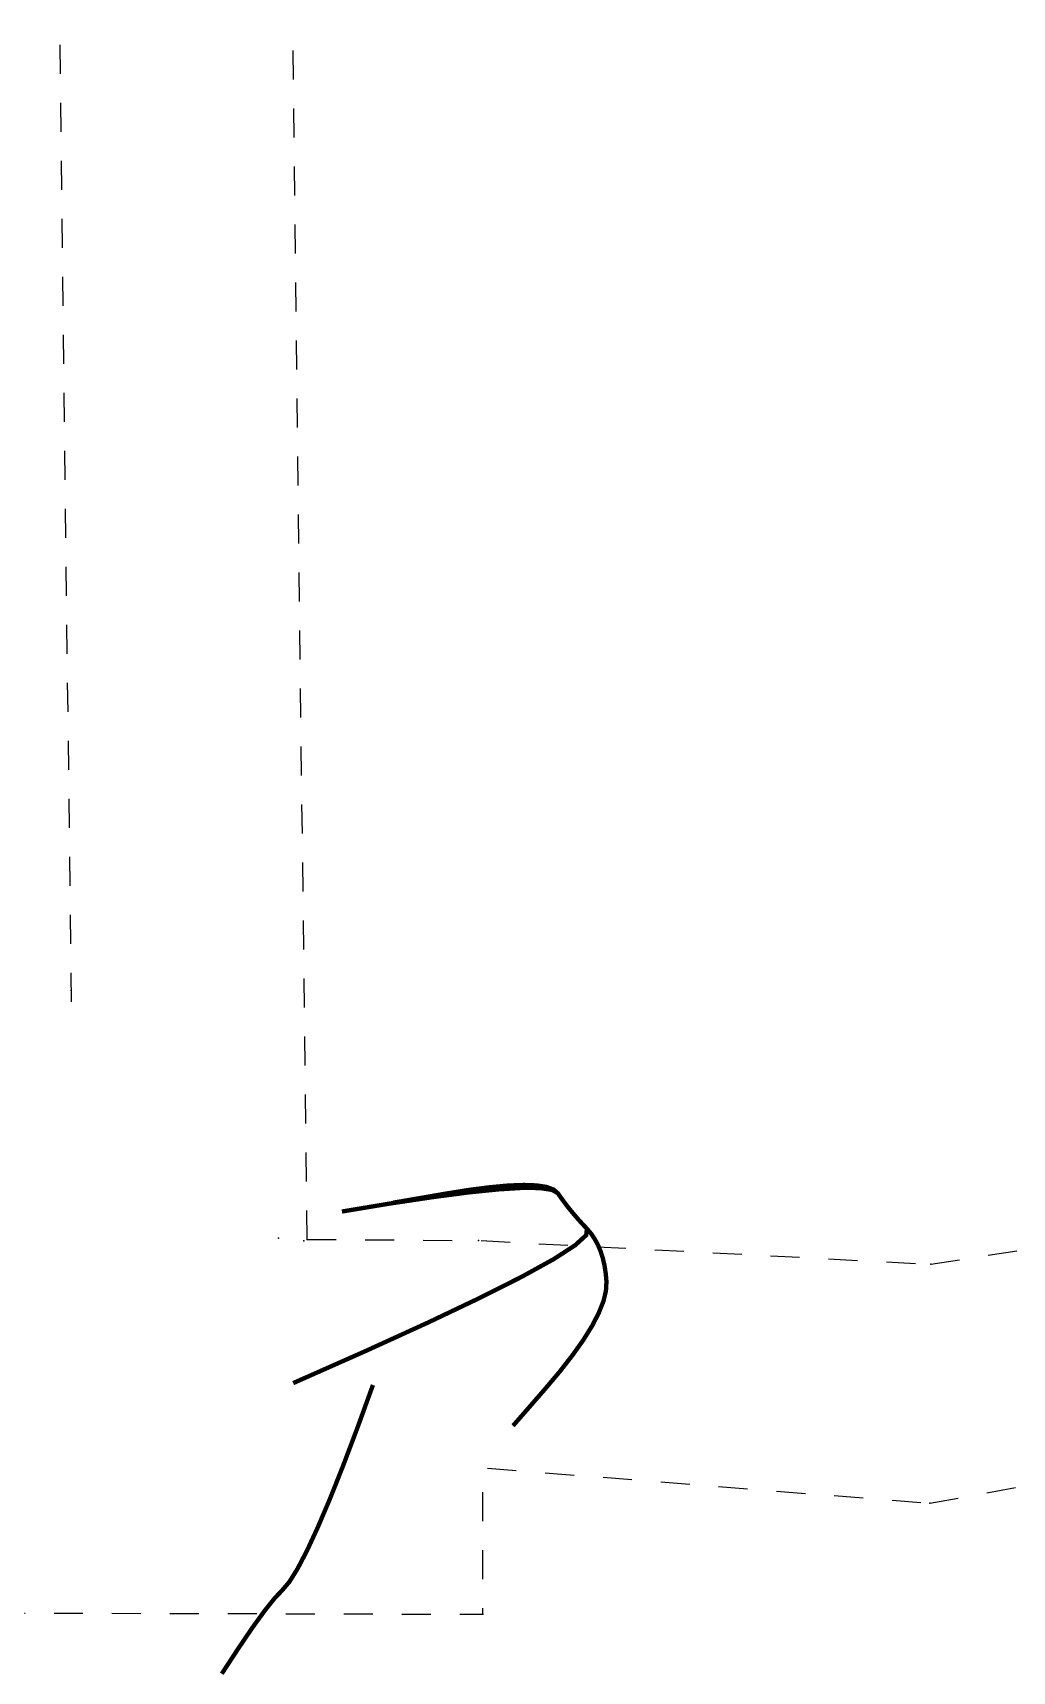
# Model space of a CAD drawing. Extents: x 940 to 1495, y 832 to 1212.
# Drawn here: x 1182.82 to 1199.71, y 1043.13 to 1071.39 of the extents above; entities that cross this region are included whole.
import ezdxf

# ---------------------------------------------------------------- set-up
doc = ezdxf.new("R2010")
doc.units = 0
doc.header["$LTSCALE"] = 0.5
doc.header["$PDSIZE"] = 0.2
doc.linetypes.add('X6', pattern=[2, 1, -1])
for name, color, linetype in [('DGX', 2, 'CONTINUOUS'), ('DLSS', 4, 'CONTINUOUS'), ('ZDH', 1, 'CONTINUOUS')]:
    doc.layers.add(name, color=color, linetype=linetype)

msp = doc.modelspace()

# ---------------------------------------------------------------- linework, layer by layer
at = {"layer": 'DGX', "linetype": 'Continuous', "const_width": 0.075, "flags": 128}
for points in [[(1187.309, 1048.1), (1188.562, 1048.655), (1189.638, 1049.146), (1190.537, 1049.574), (1191.259, 1049.938), (1191.804, 1050.239), (1192.171, 1050.477), (1192.362, 1050.651), (1192.375, 1050.762), (1192.301, 1050.841), (1192.23, 1050.919), (1192.163, 1050.996), (1192.099, 1051.073), (1192.038, 1051.149), (1191.981, 1051.224), (1191.926, 1051.299), (1191.875, 1051.373), (1191.802, 1051.437), (1191.679, 1051.483), (1191.507, 1051.509), (1191.286, 1051.517), (1191.017, 1051.507), (1190.698, 1051.477), (1190.33, 1051.43), (1189.914, 1051.363), (1189.528, 1051.296), (1189.252, 1051.249), (1189.087, 1051.22), (1189.032, 1051.211), (1189.087, 1051.22), (1189.252, 1051.249), (1189.528, 1051.296), (1189.914, 1051.363), (1190.33, 1051.43), (1190.698, 1051.477), (1191.017, 1051.507), (1191.286, 1051.517), (1191.507, 1051.509), (1191.679, 1051.483), (1191.802, 1051.437), (1191.875, 1051.373), (1191.926, 1051.299), (1191.981, 1051.224), (1192.038, 1051.149), (1192.099, 1051.073), (1192.163, 1050.996), (1192.23, 1050.919), (1192.301, 1050.841), (1192.375, 1050.762), (1192.446, 1050.679), (1192.509, 1050.586), (1192.564, 1050.485), (1192.61, 1050.376), (1192.648, 1050.257), (1192.678, 1050.13), (1192.699, 1049.994), (1192.712, 1049.849), (1192.703, 1049.69), (1192.659, 1049.51), (1192.579, 1049.309), (1192.464, 1049.087), (1192.314, 1048.845), (1192.127, 1048.582), (1191.906, 1048.298), (1191.649, 1047.994), (1191.409, 1047.718), (1191.237, 1047.521), (1191.134, 1047.403), (1191.1, 1047.364), (1191.134, 1047.403), (1191.237, 1047.521), (1191.409, 1047.718), (1191.649, 1047.994), (1191.906, 1048.298), (1192.127, 1048.582), (1192.314, 1048.845), (1192.464, 1049.087), (1192.579, 1049.309), (1192.659, 1049.51), (1192.703, 1049.69), (1192.712, 1049.849), (1192.699, 1049.994), (1192.678, 1050.13), (1192.648, 1050.257), (1192.61, 1050.376), (1192.564, 1050.485), (1192.509, 1050.586), (1192.446, 1050.679), (1192.375, 1050.762), (1192.301, 1050.841), (1192.23, 1050.919), (1192.163, 1050.996), (1192.099, 1051.073), (1192.038, 1051.149), (1191.981, 1051.224), (1191.926, 1051.299), (1191.875, 1051.373), (1191.774, 1051.432), (1191.568, 1051.464), (1191.259, 1051.467), (1190.845, 1051.441), (1190.328, 1051.388), (1189.706, 1051.306), (1188.98, 1051.197), (1188.15, 1051.059)], [(1187.309, 1048.1), (1188.562, 1048.655), (1189.638, 1049.146), (1190.537, 1049.574), (1191.259, 1049.938), (1191.804, 1050.239), (1192.171, 1050.477), (1192.362, 1050.651), (1192.375, 1050.762), (1192.301, 1050.841), (1192.23, 1050.919), (1192.163, 1050.996), (1192.099, 1051.073), (1192.038, 1051.149), (1191.981, 1051.224), (1191.926, 1051.299), (1191.875, 1051.373), (1191.802, 1051.437), (1191.679, 1051.483), (1191.507, 1051.509), (1191.286, 1051.517), (1191.017, 1051.507), (1190.698, 1051.477), (1190.33, 1051.43), (1189.914, 1051.363), (1189.528, 1051.296), (1189.252, 1051.249), (1189.087, 1051.22), (1189.032, 1051.211), (1189.087, 1051.22), (1189.252, 1051.249), (1189.528, 1051.296), (1189.914, 1051.363), (1190.33, 1051.43), (1190.698, 1051.477), (1191.017, 1051.507), (1191.286, 1051.517), (1191.507, 1051.509), (1191.679, 1051.483), (1191.802, 1051.437), (1191.875, 1051.373), (1191.926, 1051.299), (1191.981, 1051.224), (1192.038, 1051.149), (1192.099, 1051.073), (1192.163, 1050.996), (1192.23, 1050.919), (1192.301, 1050.841), (1192.375, 1050.762), (1192.446, 1050.679), (1192.509, 1050.586), (1192.564, 1050.485), (1192.61, 1050.376), (1192.648, 1050.257), (1192.678, 1050.13), (1192.699, 1049.994), (1192.712, 1049.849), (1192.703, 1049.69), (1192.659, 1049.51), (1192.579, 1049.309), (1192.464, 1049.087), (1192.314, 1048.845), (1192.127, 1048.582), (1191.906, 1048.298), (1191.649, 1047.994), (1191.409, 1047.718), (1191.237, 1047.521), (1191.134, 1047.403), (1191.1, 1047.364), (1191.134, 1047.403), (1191.237, 1047.521), (1191.409, 1047.718), (1191.649, 1047.994), (1191.906, 1048.298), (1192.127, 1048.582), (1192.314, 1048.845), (1192.464, 1049.087), (1192.579, 1049.309), (1192.659, 1049.51), (1192.703, 1049.69), (1192.712, 1049.849), (1192.699, 1049.994), (1192.678, 1050.13), (1192.648, 1050.257), (1192.61, 1050.376), (1192.564, 1050.485), (1192.509, 1050.586), (1192.446, 1050.679), (1192.375, 1050.762), (1192.301, 1050.841), (1192.23, 1050.919), (1192.163, 1050.996), (1192.099, 1051.073), (1192.038, 1051.149), (1191.981, 1051.224), (1191.926, 1051.299), (1191.875, 1051.373), (1191.774, 1051.432), (1191.568, 1051.464), (1191.259, 1051.467), (1190.845, 1051.441), (1190.328, 1051.388), (1189.706, 1051.306), (1188.98, 1051.197), (1188.15, 1051.059)], [(1187.309, 1048.1), (1188.562, 1048.655), (1189.638, 1049.146), (1190.537, 1049.574), (1191.259, 1049.938), (1191.804, 1050.239), (1192.171, 1050.477), (1192.362, 1050.651), (1192.375, 1050.762), (1192.301, 1050.841), (1192.23, 1050.919), (1192.163, 1050.996), (1192.099, 1051.073), (1192.038, 1051.149), (1191.981, 1051.224), (1191.926, 1051.299), (1191.875, 1051.373), (1191.802, 1051.437), (1191.679, 1051.483), (1191.507, 1051.509), (1191.286, 1051.517), (1191.017, 1051.507), (1190.698, 1051.477), (1190.33, 1051.43), (1189.914, 1051.363), (1189.528, 1051.296), (1189.252, 1051.249), (1189.087, 1051.22), (1189.032, 1051.211), (1189.087, 1051.22), (1189.252, 1051.249), (1189.528, 1051.296), (1189.914, 1051.363), (1190.33, 1051.43), (1190.698, 1051.477), (1191.017, 1051.507), (1191.286, 1051.517), (1191.507, 1051.509), (1191.679, 1051.483), (1191.802, 1051.437), (1191.875, 1051.373), (1191.926, 1051.299), (1191.981, 1051.224), (1192.038, 1051.149), (1192.099, 1051.073), (1192.163, 1050.996), (1192.23, 1050.919), (1192.301, 1050.841), (1192.375, 1050.762), (1192.446, 1050.679), (1192.509, 1050.586), (1192.564, 1050.485), (1192.61, 1050.376), (1192.648, 1050.257), (1192.678, 1050.13), (1192.699, 1049.994), (1192.712, 1049.849), (1192.703, 1049.69), (1192.659, 1049.51), (1192.579, 1049.309), (1192.464, 1049.087), (1192.314, 1048.845), (1192.127, 1048.582), (1191.906, 1048.298), (1191.649, 1047.994), (1191.409, 1047.718), (1191.237, 1047.521), (1191.134, 1047.403), (1191.1, 1047.364), (1191.134, 1047.403), (1191.237, 1047.521), (1191.409, 1047.718), (1191.649, 1047.994), (1191.906, 1048.298), (1192.127, 1048.582), (1192.314, 1048.845), (1192.464, 1049.087), (1192.579, 1049.309), (1192.659, 1049.51), (1192.703, 1049.69), (1192.712, 1049.849), (1192.699, 1049.994), (1192.678, 1050.13), (1192.648, 1050.257), (1192.61, 1050.376), (1192.564, 1050.485), (1192.509, 1050.586), (1192.446, 1050.679), (1192.375, 1050.762), (1192.301, 1050.841), (1192.23, 1050.919), (1192.163, 1050.996), (1192.099, 1051.073), (1192.038, 1051.149), (1191.981, 1051.224), (1191.926, 1051.299), (1191.875, 1051.373), (1191.774, 1051.432), (1191.568, 1051.464), (1191.259, 1051.467), (1190.845, 1051.441), (1190.328, 1051.388), (1189.706, 1051.306), (1188.98, 1051.197), (1188.15, 1051.059)], [(1188.685, 1048.068), (1188.416, 1047.326), (1188.168, 1046.67), (1187.941, 1046.099), (1187.734, 1045.614), (1187.549, 1045.214), (1187.385, 1044.9), (1187.242, 1044.671), (1187.119, 1044.527), (1186.988, 1044.389), (1186.819, 1044.177), (1186.61, 1043.889), (1186.364, 1043.526), (1186.078, 1043.089)], [(1188.685, 1048.068), (1188.416, 1047.326), (1188.168, 1046.67), (1187.941, 1046.099), (1187.734, 1045.614), (1187.549, 1045.214), (1187.385, 1044.9), (1187.242, 1044.671), (1187.119, 1044.527), (1186.988, 1044.389), (1186.819, 1044.177), (1186.61, 1043.889), (1186.364, 1043.526), (1186.078, 1043.089)], [(1188.685, 1048.068), (1188.416, 1047.326), (1188.168, 1046.67), (1187.941, 1046.099), (1187.734, 1045.614), (1187.549, 1045.214), (1187.385, 1044.9), (1187.242, 1044.671), (1187.119, 1044.527), (1186.988, 1044.389), (1186.819, 1044.177), (1186.61, 1043.889), (1186.364, 1043.526), (1186.078, 1043.089)], [(1188.685, 1048.068), (1188.416, 1047.326), (1188.168, 1046.67), (1187.941, 1046.099), (1187.734, 1045.614), (1187.549, 1045.214), (1187.385, 1044.9), (1187.242, 1044.671), (1187.119, 1044.527), (1186.988, 1044.389), (1186.819, 1044.177), (1186.61, 1043.889), (1186.364, 1043.526), (1186.078, 1043.089)], [(1188.685, 1048.068), (1188.416, 1047.326), (1188.168, 1046.67), (1187.941, 1046.099), (1187.734, 1045.614), (1187.549, 1045.214), (1187.385, 1044.9), (1187.242, 1044.671), (1187.119, 1044.527), (1186.988, 1044.389), (1186.819, 1044.177), (1186.61, 1043.889), (1186.364, 1043.526), (1186.078, 1043.089)], [(1188.685, 1048.068), (1188.416, 1047.326), (1188.168, 1046.67), (1187.941, 1046.099), (1187.734, 1045.614), (1187.549, 1045.214), (1187.385, 1044.9), (1187.242, 1044.671), (1187.119, 1044.527), (1186.988, 1044.389), (1186.819, 1044.177), (1186.61, 1043.889), (1186.364, 1043.526), (1186.078, 1043.089)]]:
    msp.add_lwpolyline(points, dxfattribs=at)
msp.add_lwpolyline([(1191.649, 1047.994), (1191.906, 1048.298), (1192.127, 1048.582), (1192.314, 1048.845), (1192.464, 1049.087), (1192.579, 1049.309), (1192.659, 1049.51), (1192.703, 1049.69), (1192.712, 1049.849), (1192.699, 1049.994), (1192.678, 1050.13), (1192.648, 1050.257), (1192.61, 1050.376), (1192.564, 1050.485), (1192.509, 1050.586), (1192.446, 1050.679), (1192.375, 1050.762), (1192.301, 1050.841), (1192.23, 1050.919), (1192.163, 1050.996), (1192.099, 1051.073), (1192.038, 1051.149), (1191.981, 1051.224), (1191.926, 1051.299), (1191.875, 1051.373), (1191.802, 1051.437), (1191.679, 1051.483), (1191.507, 1051.509), (1191.286, 1051.517), (1191.017, 1051.507), (1190.698, 1051.477), (1190.33, 1051.43), (1189.914, 1051.363), (1189.528, 1051.296), (1189.252, 1051.249), (1189.087, 1051.22), (1189.032, 1051.211), (1189.087, 1051.22), (1189.252, 1051.249), (1189.528, 1051.296), (1189.914, 1051.363), (1190.33, 1051.43), (1190.698, 1051.477), (1191.017, 1051.507), (1191.286, 1051.517), (1191.507, 1051.509), (1191.679, 1051.483), (1191.802, 1051.437), (1191.875, 1051.373), (1191.926, 1051.299), (1191.981, 1051.224), (1192.038, 1051.149), (1192.099, 1051.073), (1192.163, 1050.996), (1192.23, 1050.919), (1192.301, 1050.841), (1192.375, 1050.762), (1192.446, 1050.679), (1192.509, 1050.586), (1192.564, 1050.485), (1192.61, 1050.376), (1192.648, 1050.257), (1192.678, 1050.13), (1192.699, 1049.994), (1192.712, 1049.849), (1192.703, 1049.69), (1192.659, 1049.51), (1192.579, 1049.309), (1192.464, 1049.087), (1192.314, 1048.845), (1192.127, 1048.582), (1191.906, 1048.298), (1191.649, 1047.994), (1191.409, 1047.718), (1191.237, 1047.521), (1191.134, 1047.403), (1191.1, 1047.364), (1191.134, 1047.403), (1191.237, 1047.521), (1191.409, 1047.718)], close=True, dxfattribs=at)
msp.add_lwpolyline([(1191.649, 1047.994), (1191.906, 1048.298), (1192.127, 1048.582), (1192.314, 1048.845), (1192.464, 1049.087), (1192.579, 1049.309), (1192.659, 1049.51), (1192.703, 1049.69), (1192.712, 1049.849), (1192.699, 1049.994), (1192.678, 1050.13), (1192.648, 1050.257), (1192.61, 1050.376), (1192.564, 1050.485), (1192.509, 1050.586), (1192.446, 1050.679), (1192.375, 1050.762), (1192.301, 1050.841), (1192.23, 1050.919), (1192.163, 1050.996), (1192.099, 1051.073), (1192.038, 1051.149), (1191.981, 1051.224), (1191.926, 1051.299), (1191.875, 1051.373), (1191.802, 1051.437), (1191.679, 1051.483), (1191.507, 1051.509), (1191.286, 1051.517), (1191.017, 1051.507), (1190.698, 1051.477), (1190.33, 1051.43), (1189.914, 1051.363), (1189.528, 1051.296), (1189.252, 1051.249), (1189.087, 1051.22), (1189.032, 1051.211), (1189.087, 1051.22), (1189.252, 1051.249), (1189.528, 1051.296), (1189.914, 1051.363), (1190.33, 1051.43), (1190.698, 1051.477), (1191.017, 1051.507), (1191.286, 1051.517), (1191.507, 1051.509), (1191.679, 1051.483), (1191.802, 1051.437), (1191.875, 1051.373), (1191.926, 1051.299), (1191.981, 1051.224), (1192.038, 1051.149), (1192.099, 1051.073), (1192.163, 1050.996), (1192.23, 1050.919), (1192.301, 1050.841), (1192.375, 1050.762), (1192.446, 1050.679), (1192.509, 1050.586), (1192.564, 1050.485), (1192.61, 1050.376), (1192.648, 1050.257), (1192.678, 1050.13), (1192.699, 1049.994), (1192.712, 1049.849), (1192.703, 1049.69), (1192.659, 1049.51), (1192.579, 1049.309), (1192.464, 1049.087), (1192.314, 1048.845), (1192.127, 1048.582), (1191.906, 1048.298), (1191.649, 1047.994), (1191.409, 1047.718), (1191.237, 1047.521), (1191.134, 1047.403), (1191.1, 1047.364), (1191.134, 1047.403), (1191.237, 1047.521), (1191.409, 1047.718)], close=True, dxfattribs=at)
msp.add_lwpolyline([(1191.649, 1047.994), (1191.906, 1048.298), (1192.127, 1048.582), (1192.314, 1048.845), (1192.464, 1049.087), (1192.579, 1049.309), (1192.659, 1049.51), (1192.703, 1049.69), (1192.712, 1049.849), (1192.699, 1049.994), (1192.678, 1050.13), (1192.648, 1050.257), (1192.61, 1050.376), (1192.564, 1050.485), (1192.509, 1050.586), (1192.446, 1050.679), (1192.375, 1050.762), (1192.301, 1050.841), (1192.23, 1050.919), (1192.163, 1050.996), (1192.099, 1051.073), (1192.038, 1051.149), (1191.981, 1051.224), (1191.926, 1051.299), (1191.875, 1051.373), (1191.802, 1051.437), (1191.679, 1051.483), (1191.507, 1051.509), (1191.286, 1051.517), (1191.017, 1051.507), (1190.698, 1051.477), (1190.33, 1051.43), (1189.914, 1051.363), (1189.528, 1051.296), (1189.252, 1051.249), (1189.087, 1051.22), (1189.032, 1051.211), (1189.087, 1051.22), (1189.252, 1051.249), (1189.528, 1051.296), (1189.914, 1051.363), (1190.33, 1051.43), (1190.698, 1051.477), (1191.017, 1051.507), (1191.286, 1051.517), (1191.507, 1051.509), (1191.679, 1051.483), (1191.802, 1051.437), (1191.875, 1051.373), (1191.926, 1051.299), (1191.981, 1051.224), (1192.038, 1051.149), (1192.099, 1051.073), (1192.163, 1050.996), (1192.23, 1050.919), (1192.301, 1050.841), (1192.375, 1050.762), (1192.446, 1050.679), (1192.509, 1050.586), (1192.564, 1050.485), (1192.61, 1050.376), (1192.648, 1050.257), (1192.678, 1050.13), (1192.699, 1049.994), (1192.712, 1049.849), (1192.703, 1049.69), (1192.659, 1049.51), (1192.579, 1049.309), (1192.464, 1049.087), (1192.314, 1048.845), (1192.127, 1048.582), (1191.906, 1048.298), (1191.649, 1047.994), (1191.409, 1047.718), (1191.237, 1047.521), (1191.134, 1047.403), (1191.1, 1047.364), (1191.134, 1047.403), (1191.237, 1047.521), (1191.409, 1047.718)], close=True, dxfattribs=at)
at = {"layer": 'DGX', "linetype": 'Continuous', "flags": 128}
msp.add_lwpolyline([(1186.672, 1044.125, 0.075, 0.075, 0), (1186.672, 1044.125, 0, 0, 0)], format="xyseb", dxfattribs=at)
msp.add_lwpolyline([(1186.672, 1044.125, 0.075, 0.075, 0), (1186.672, 1044.125, 0, 0, 0)], format="xyseb", dxfattribs=at)
msp.add_lwpolyline([(1186.672, 1044.125, 0.075, 0.075, 0), (1186.672, 1044.125, 0, 0, 0)], format="xyseb", dxfattribs=at)
msp.add_lwpolyline([(1186.672, 1044.125, 0.075, 0.075, 0), (1186.672, 1044.125, 0, 0, 0)], format="xyseb", dxfattribs=at)
msp.add_lwpolyline([(1186.672, 1044.125, 0.075, 0.075, 0), (1186.672, 1044.125, 0, 0, 0)], format="xyseb", dxfattribs=at)
msp.add_lwpolyline([(1186.672, 1044.125, 0.075, 0.075, 0), (1186.672, 1044.125, 0, 0, 0)], format="xyseb", dxfattribs=at)
at = {"layer": 'DLSS', "linetype": 'X6', "flags": 128}
for points in [[(1187.55, 1050.579), (1186.958, 1100.58), (1186.226, 1157.778), (1185.317, 1194.847)], [(1183.485, 1054.677), (1182.942, 1100.532), (1182.211, 1157.703), (1181.371, 1191.937)], [(1198.308, 1050.151), (1217.299, 1053.085)], [(1187.55, 1050.579), (1190.504, 1050.559), (1198.308, 1050.151)], [(1198.288, 1046.029), (1219.164, 1049.83)]]:
    msp.add_lwpolyline(points, dxfattribs=at)
at = {"layer": 'DLSS', "linetype": 'X6', "elevation": 10.524, "flags": 128}
msp.add_lwpolyline([(1175.967, 1046.977), (1180.52, 1046.834), (1180.434, 1044.141), (1190.582, 1044.115), (1190.582, 1046.64), (1198.288, 1046.029)], dxfattribs=at)
at = {"layer": 'ZDH', "linetype": 'Continuous'}
for p in [(1183.483, 1054.869, 10.854), (1183.483, 1054.869, 10.854), (1183.483, 1054.869, 10.854), (1183.483, 1054.869, 10.854), (1187.054, 1050.598, 10.976), (1187.054, 1050.598, 10.976), (1187.054, 1050.598, 10.976), (1187.054, 1050.598, 10.976), (1187.491, 1050.555, 10.944), (1187.491, 1050.555, 10.944), (1187.491, 1050.555, 10.944), (1187.55, 1050.579, 10.979), (1187.55, 1050.579, 10.979), (1187.55, 1050.579, 10.979), (1187.55, 1050.579, 10.979), (1190.504, 1050.559, 10.87), (1190.504, 1050.559, 10.87), (1190.504, 1050.559, 10.87), (1198.308, 1050.151, 11.337), (1198.308, 1050.151, 11.337), (1198.308, 1050.151, 11.337), (1198.288, 1046.029, 11.321), (1198.288, 1046.029, 11.321), (1198.288, 1046.029, 11.321), (1190.582, 1044.115, 11.089), (1190.582, 1044.115, 11.089), (1190.582, 1044.115, 11.089)]:
    msp.add_point(p, dxfattribs=at)

doc.saveas('drawing.dxf')
